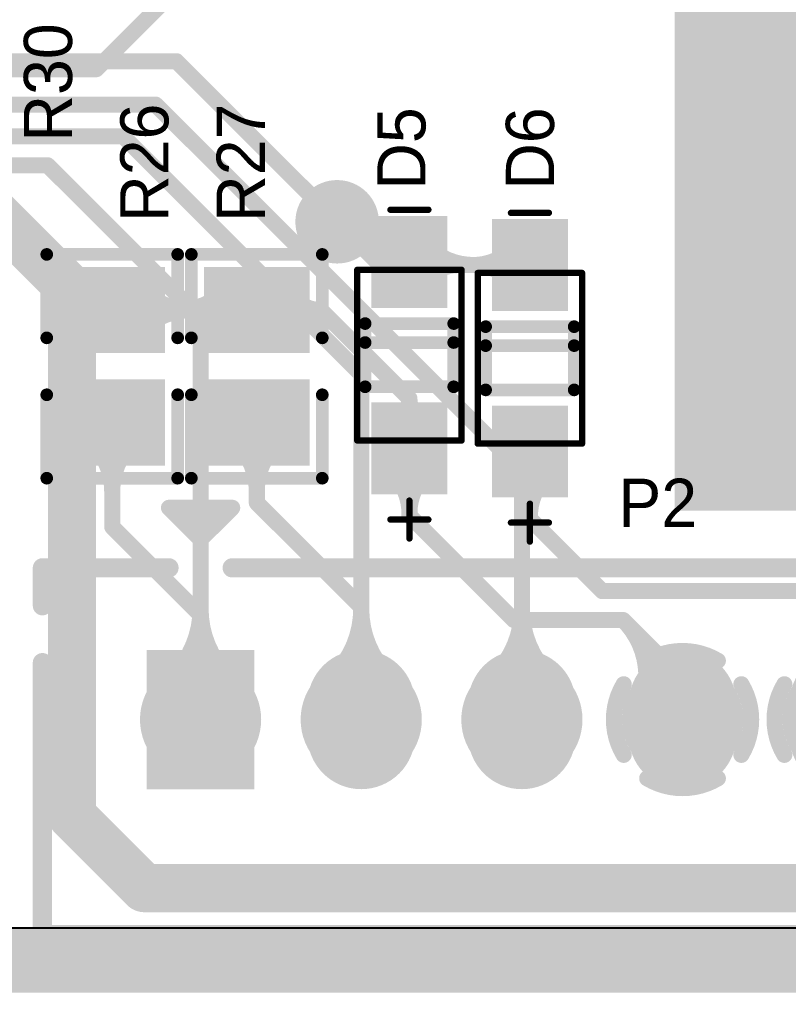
# Model space of a CAD drawing. Header units: millimetres. Extents: x 3.32 to 12.49, y 5.66 to 10.73.
# Drawn here: x 7.874 to 8.353, y 5.684 to 6.29 of the extents above; entities that cross this region are included whole.
import ezdxf

# ---------------------------------------------------------------- set-up
doc = ezdxf.new("R2010")
doc.units = ezdxf.units.MM
doc.header["$MEASUREMENT"] = 0
for name, color, linetype in [('BottomLayer', 5, 'Continuous'), ('BottomSolder', 6, 'Continuous'), ('InternalPlane1', 76, 'Continuous'), ('InternalPlane2', 16, 'Continuous'), ('KeepOutLayer', 6, 'Continuous'), ('Mechanical13', 56, 'Continuous'), ('Mechanical15', 56, 'Continuous'), ('MultiLayer', 9, 'Continuous'), ('PadHoleLayer', 156, 'Continuous'), ('TopLayer', 1, 'Continuous'), ('TopOverlay', 2, 'Continuous'), ('TopPaste', 8, 'Continuous'), ('TopSolder', 216, 'Continuous'), ('ViaHoleLayer', 16, 'Continuous')]:
    doc.layers.add(name, color=color, linetype=linetype)

# ---------------------------------------------------------------- blocks, each defined once
blk = doc.blocks.new('TJC3_6A_293')
at = {"layer": 'BottomLayer', "const_width": 0.05906}
for points in [[(0.1, -0.00984), (0.1, 0.00984)], [(0.2, -0.00984), (0.2, 0.00984)], [(0.3, -0.00984), (0.3, 0.00984)], [(0.4, -0.00984), (0.4, 0.00984)], [(0.5, -0.00984), (0.5, 0.00984)]]:
    blk.add_lwpolyline(points, dxfattribs=at)
at = {"layer": 'BottomLayer', "const_width": 0.02953}
for points in [[(0.08524, 0.00984, 1), (0.11476, 0.00984, 1)], [(0.18524, 0.00984, 1), (0.21476, 0.00984, 1)], [(0.28524, 0.00984, 1), (0.31476, 0.00984, 1)], [(0.38524, 0.00984, 1), (0.41476, 0.00984, 1)], [(0.48524, 0.00984, 1), (0.51476, 0.00984, 1)], [(0.08524, -0.00984, 1), (0.11476, -0.00984, 1)], [(0.18524, -0.00984, 1), (0.21476, -0.00984, 1)], [(0.28524, -0.00984, 1), (0.31476, -0.00984, 1)], [(0.38524, -0.00984, 1), (0.41476, -0.00984, 1)], [(0.48524, -0.00984, 1), (0.51476, -0.00984, 1)]]:
    blk.add_lwpolyline(points, format="xyb", close=True, dxfattribs=at)
at = {"layer": 'BottomLayer'}
blk.add_solid([(0.02953, 0.03937), (-0.02953, 0.03937), (0.02953, -0.03937), (-0.02953, -0.03937)], dxfattribs=at)
at = {"layer": 'BottomSolder', "const_width": 0.06706}
for points in [[(0.1, -0.00984), (0.1, 0.00984)], [(0.2, -0.00984), (0.2, 0.00984)], [(0.3, -0.00984), (0.3, 0.00984)], [(0.4, -0.00984), (0.4, 0.00984)], [(0.5, -0.00984), (0.5, 0.00984)]]:
    blk.add_lwpolyline(points, dxfattribs=at)
at = {"layer": 'BottomSolder', "const_width": 0.03353}
for points in [[(0.08324, 0.00984, 1), (0.11676, 0.00984, 1)], [(0.18324, 0.00984, 1), (0.21676, 0.00984, 1)], [(0.28324, 0.00984, 1), (0.31676, 0.00984, 1)], [(0.38324, 0.00984, 1), (0.41676, 0.00984, 1)], [(0.48324, 0.00984, 1), (0.51676, 0.00984, 1)], [(0.08324, -0.00984, 1), (0.11676, -0.00984, 1)], [(0.18324, -0.00984, 1), (0.21676, -0.00984, 1)], [(0.28324, -0.00984, 1), (0.31676, -0.00984, 1)], [(0.38324, -0.00984, 1), (0.41676, -0.00984, 1)], [(0.48324, -0.00984, 1), (0.51676, -0.00984, 1)]]:
    blk.add_lwpolyline(points, format="xyb", close=True, dxfattribs=at)
at = {"layer": 'BottomSolder'}
blk.add_solid([(0.03353, 0.04337), (-0.03353, 0.04337), (0.03353, -0.04337), (-0.03353, -0.04337)], dxfattribs=at)
at = {"layer": 'InternalPlane1', "const_width": 0.01}
for points in [[(0.378, 0.03662, -0.277325), (0.422, 0.03662)], [(0.36338, -0.022, -0.277325), (0.36338, 0.022)], [(0.43662, 0.022, -0.277325), (0.43662, -0.022)], [(0.422, -0.03662, -0.277325), (0.378, -0.03662)]]:
    blk.add_lwpolyline(points, format="xyb", dxfattribs=at)
at = {"layer": 'InternalPlane1'}
for points, const_width in [([(-0.01886, 0, 1), (0.01886, 0, 1)], 0.03772), ([(0.08114, 0, 1), (0.11886, 0, 1)], 0.03772), ([(0.18114, 0, 1), (0.21886, 0, 1)], 0.03772), ([(0.28114, 0, 1), (0.31886, 0, 1)], 0.03772), ([(0.3755, 0.03662, 1), (0.3805, 0.03662, 1)], 0.005), ([(0.4195, 0.03662, 1), (0.4245, 0.03662, 1)], 0.005), ([(0.48114, 0, 1), (0.51886, 0, 1)], 0.03772), ([(0.36088, 0.022, 1), (0.36588, 0.022, 1)], 0.005), ([(0.43412, 0.022, 1), (0.43912, 0.022, 1)], 0.005), ([(0.36088, -0.022, 1), (0.36588, -0.022, 1)], 0.005), ([(0.43412, -0.022, 1), (0.43912, -0.022, 1)], 0.005), ([(0.3755, -0.03662, 1), (0.3805, -0.03662, 1)], 0.005), ([(0.4195, -0.03662, 1), (0.4245, -0.03662, 1)], 0.005)]:
    blk.add_lwpolyline(points, format="xyb", close=True, dxfattribs=dict(at, const_width=const_width))
at = {"layer": 'InternalPlane2', "const_width": 0.01}
for points in [[(0.278, 0.03662, -0.277325), (0.322, 0.03662)], [(0.26338, -0.022, -0.277325), (0.26338, 0.022)], [(0.33662, 0.022, -0.277325), (0.33662, -0.022)], [(0.322, -0.03662, -0.277325), (0.278, -0.03662)]]:
    blk.add_lwpolyline(points, format="xyb", dxfattribs=at)
at = {"layer": 'InternalPlane2'}
for points, const_width in [([(-0.01886, 0, 1), (0.01886, 0, 1)], 0.03772), ([(0.08114, 0, 1), (0.11886, 0, 1)], 0.03772), ([(0.18114, 0, 1), (0.21886, 0, 1)], 0.03772), ([(0.2755, 0.03662, 1), (0.2805, 0.03662, 1)], 0.005), ([(0.3195, 0.03662, 1), (0.3245, 0.03662, 1)], 0.005), ([(0.38114, 0, 1), (0.41886, 0, 1)], 0.03772), ([(0.48114, 0, 1), (0.51886, 0, 1)], 0.03772), ([(0.26088, 0.022, 1), (0.26588, 0.022, 1)], 0.005), ([(0.33412, 0.022, 1), (0.33912, 0.022, 1)], 0.005), ([(0.26088, -0.022, 1), (0.26588, -0.022, 1)], 0.005), ([(0.33412, -0.022, 1), (0.33912, -0.022, 1)], 0.005), ([(0.2755, -0.03662, 1), (0.2805, -0.03662, 1)], 0.005), ([(0.3195, -0.03662, 1), (0.3245, -0.03662, 1)], 0.005)]:
    blk.add_lwpolyline(points, format="xyb", close=True, dxfattribs=dict(at, const_width=const_width))
at = {"layer": 'MultiLayer', "const_width": 0.05906}
for points in [[(0.1, -0.00984), (0.1, 0.00984)], [(0.2, -0.00984), (0.2, 0.00984)], [(0.3, -0.00984), (0.3, 0.00984)], [(0.4, -0.00984), (0.4, 0.00984)], [(0.5, -0.00984), (0.5, 0.00984)]]:
    blk.add_lwpolyline(points, dxfattribs=at)
at = {"layer": 'MultiLayer', "const_width": 0.02953}
for points in [[(0.08524, 0.00984, 1), (0.11476, 0.00984, 1)], [(0.18524, 0.00984, 1), (0.21476, 0.00984, 1)], [(0.28524, 0.00984, 1), (0.31476, 0.00984, 1)], [(0.38524, 0.00984, 1), (0.41476, 0.00984, 1)], [(0.48524, 0.00984, 1), (0.51476, 0.00984, 1)], [(0.08524, -0.00984, 1), (0.11476, -0.00984, 1)], [(0.18524, -0.00984, 1), (0.21476, -0.00984, 1)], [(0.28524, -0.00984, 1), (0.31476, -0.00984, 1)], [(0.38524, -0.00984, 1), (0.41476, -0.00984, 1)], [(0.48524, -0.00984, 1), (0.51476, -0.00984, 1)]]:
    blk.add_lwpolyline(points, format="xyb", close=True, dxfattribs=at)
at = {"layer": 'MultiLayer'}
blk.add_solid([(0.02953, 0.03937), (-0.02953, 0.03937), (0.02953, -0.03937), (-0.02953, -0.03937)], dxfattribs=at)
at = {"layer": 'PadHoleLayer', "const_width": 0.01772}
for points in [[(-0.00886, 0, 1), (0.00886, 0, 1)], [(0.09114, 0, 1), (0.10886, 0, 1)], [(0.19114, 0, 1), (0.20886, 0, 1)], [(0.29114, 0, 1), (0.30886, 0, 1)], [(0.39114, 0, 1), (0.40886, 0, 1)], [(0.49114, 0, 1), (0.50886, 0, 1)]]:
    blk.add_lwpolyline(points, format="xyb", close=True, dxfattribs=at)
at = {"layer": 'TopLayer', "const_width": 0.05906}
for points in [[(0.1, -0.00984), (0.1, 0.00984)], [(0.2, -0.00984), (0.2, 0.00984)], [(0.3, -0.00984), (0.3, 0.00984)], [(0.4, -0.00984), (0.4, 0.00984)], [(0.5, -0.00984), (0.5, 0.00984)]]:
    blk.add_lwpolyline(points, dxfattribs=at)
at = {"layer": 'TopLayer', "const_width": 0.02953}
for points in [[(0.08524, 0.00984, 1), (0.11476, 0.00984, 1)], [(0.18524, 0.00984, 1), (0.21476, 0.00984, 1)], [(0.28524, 0.00984, 1), (0.31476, 0.00984, 1)], [(0.38524, 0.00984, 1), (0.41476, 0.00984, 1)], [(0.48524, 0.00984, 1), (0.51476, 0.00984, 1)], [(0.08524, -0.00984, 1), (0.11476, -0.00984, 1)], [(0.18524, -0.00984, 1), (0.21476, -0.00984, 1)], [(0.28524, -0.00984, 1), (0.31476, -0.00984, 1)], [(0.38524, -0.00984, 1), (0.41476, -0.00984, 1)], [(0.48524, -0.00984, 1), (0.51476, -0.00984, 1)]]:
    blk.add_lwpolyline(points, format="xyb", close=True, dxfattribs=at)
at = {"layer": 'TopLayer'}
blk.add_solid([(0.02953, 0.03937), (-0.02953, 0.03937), (0.02953, -0.03937), (-0.02953, -0.03937)], dxfattribs=at)
at = {"layer": 'TopOverlay'}
for points, const_width in [([(-0.01969, 0.13189), (0.01969, 0.13189)], 0.01), ([(-0.01969, 0.13189), (0, 0.1122)], 0.01), ([(0, 0.1122), (0.01969, 0.13189)], 0.01), ([(0.01203, 0.12424), (0.01969, 0.13189)], 0.01), ([(-0.01204, 0.12424), (0.01203, 0.12424)], 0.01), ([(-0.09843, 0.07087), (-0.09843, 0.09449)], 0.012), ([(-0.09843, 0.09449), (-0.01969, 0.09449)], 0.012), ([(0.01969, 0.09449), (0.47244, 0.09449)], 0.012), ([(0.51181, 0.09449), (0.59055, 0.09449)], 0.012), ([(0.59055, 0.07087), (0.59055, 0.09449)], 0.012), ([(-0.09843, -0.13386), (-0.09843, 0.03543)], 0.012), ([(0.59055, -0.13386), (0.59055, 0.03543)], 0.012), ([(-0.09843, -0.13386), (0.59055, -0.13386)], 0.012)]:
    blk.add_lwpolyline(points, dxfattribs=dict(at, const_width=const_width))
for points, const_width in [([(-0.02218, 0.13189, 1), (-0.01718, 0.13189, 1)], 0.005), ([(-0.02218, 0.13189, 1), (-0.01718, 0.13189, 1)], 0.005), ([(0.01718, 0.13189, 1), (0.02218, 0.13189, 1)], 0.005), ([(0.01718, 0.13189, 1), (0.02218, 0.13189, 1)], 0.005), ([(0.01718, 0.13189, 1), (0.02218, 0.13189, 1)], 0.005), ([(-0.01453, 0.12424, 1), (-0.00954, 0.12424, 1)], 0.005), ([(0.00953, 0.12424, 1), (0.01453, 0.12424, 1)], 0.005), ([(0.00953, 0.12424, 1), (0.01453, 0.12424, 1)], 0.005), ([(-0.0025, 0.1122, 1), (0.0025, 0.1122, 1)], 0.005), ([(-0.0025, 0.1122, 1), (0.0025, 0.1122, 1)], 0.005), ([(-0.10143, 0.09449, 1), (-0.09543, 0.09449, 1)], 0.006), ([(-0.10143, 0.09449, 1), (-0.09543, 0.09449, 1)], 0.006), ([(-0.02269, 0.09449, 1), (-0.01668, 0.09449, 1)], 0.006), ([(0.01669, 0.09449, 1), (0.02269, 0.09449, 1)], 0.006), ([(0.46944, 0.09449, 1), (0.47544, 0.09449, 1)], 0.006), ([(0.50881, 0.09449, 1), (0.51481, 0.09449, 1)], 0.006), ([(0.58755, 0.09449, 1), (0.59355, 0.09449, 1)], 0.006), ([(0.58755, 0.09449, 1), (0.59355, 0.09449, 1)], 0.006), ([(-0.10143, 0.07087, 1), (-0.09543, 0.07087, 1)], 0.006), ([(0.58755, 0.07087, 1), (0.59355, 0.07087, 1)], 0.006), ([(-0.10143, 0.03543, 1), (-0.09543, 0.03543, 1)], 0.006), ([(0.58755, 0.03543, 1), (0.59355, 0.03543, 1)], 0.006), ([(-0.10143, -0.13386, 1), (-0.09543, -0.13386, 1)], 0.006), ([(-0.10143, -0.13386, 1), (-0.09543, -0.13386, 1)], 0.006), ([(0.58755, -0.13386, 1), (0.59355, -0.13386, 1)], 0.006), ([(0.58755, -0.13386, 1), (0.59355, -0.13386, 1)], 0.006)]:
    blk.add_lwpolyline(points, format="xyb", close=True, dxfattribs=dict(at, const_width=const_width))
at = {"layer": 'TopSolder', "const_width": 0.06706}
for points in [[(0.1, -0.00984), (0.1, 0.00984)], [(0.2, -0.00984), (0.2, 0.00984)], [(0.3, -0.00984), (0.3, 0.00984)], [(0.4, -0.00984), (0.4, 0.00984)], [(0.5, -0.00984), (0.5, 0.00984)]]:
    blk.add_lwpolyline(points, dxfattribs=at)
at = {"layer": 'TopSolder', "const_width": 0.03353}
for points in [[(0.08324, 0.00984, 1), (0.11676, 0.00984, 1)], [(0.18324, 0.00984, 1), (0.21676, 0.00984, 1)], [(0.28324, 0.00984, 1), (0.31676, 0.00984, 1)], [(0.38324, 0.00984, 1), (0.41676, 0.00984, 1)], [(0.48324, 0.00984, 1), (0.51676, 0.00984, 1)], [(0.08324, -0.00984, 1), (0.11676, -0.00984, 1)], [(0.18324, -0.00984, 1), (0.21676, -0.00984, 1)], [(0.28324, -0.00984, 1), (0.31676, -0.00984, 1)], [(0.38324, -0.00984, 1), (0.41676, -0.00984, 1)], [(0.48324, -0.00984, 1), (0.51676, -0.00984, 1)]]:
    blk.add_lwpolyline(points, format="xyb", close=True, dxfattribs=at)
at = {"layer": 'TopSolder'}
blk.add_solid([(0.03353, 0.04337), (-0.03353, 0.04337), (0.03353, -0.04337), (-0.03353, -0.04337)], dxfattribs=at)
blk = doc.blocks.new('0805_R_303')
at = {"layer": 'TopLayer'}
for points in [[(-0.05787, -0.02894), (-0.0122, -0.02894), (-0.05787, 0.02894), (-0.0122, 0.02894)], [(0.0122, -0.02894), (0.05787, -0.02894), (0.0122, 0.02894), (0.05787, 0.02894)]]:
    blk.add_solid(points, dxfattribs=at)
at = {"layer": 'TopOverlay', "const_width": 0.00787}
for points in [[(-0.06968, 0.04075), (-0.06968, -0.04075)], [(-0.06968, 0.04075), (-0.01772, 0.04075)], [(0.01772, 0.04075), (0.06968, 0.04075)], [(0.06968, 0.04075), (0.06968, -0.04075)], [(-0.06968, -0.04075), (-0.01772, -0.04075)], [(0.01772, -0.04075), (0.06968, -0.04075)]]:
    blk.add_lwpolyline(points, dxfattribs=at)
at = {"layer": 'TopOverlay', "const_width": 0.00394}
for points in [[(-0.07165, 0.04075, 1), (-0.06772, 0.04075, 1)], [(-0.07165, 0.04075, 1), (-0.06772, 0.04075, 1)], [(-0.01969, 0.04075, 1), (-0.01575, 0.04075, 1)], [(0.01575, 0.04075, 1), (0.01969, 0.04075, 1)], [(0.06772, 0.04075, 1), (0.07165, 0.04075, 1)], [(0.06772, 0.04075, 1), (0.07165, 0.04075, 1)], [(-0.07165, -0.04075, 1), (-0.06772, -0.04075, 1)], [(-0.07165, -0.04075, 1), (-0.06772, -0.04075, 1)], [(-0.01969, -0.04075, 1), (-0.01575, -0.04075, 1)], [(0.01575, -0.04075, 1), (0.01969, -0.04075, 1)], [(0.06772, -0.04075, 1), (0.07165, -0.04075, 1)], [(0.06772, -0.04075, 1), (0.07165, -0.04075, 1)]]:
    blk.add_lwpolyline(points, format="xyb", close=True, dxfattribs=at)
at = {"layer": 'TopPaste'}
for points in [[(-0.05787, -0.02894), (-0.0122, -0.02894), (-0.05787, 0.02894), (-0.0122, 0.02894)], [(0.0122, -0.02894), (0.05787, -0.02894), (0.0122, 0.02894), (0.05787, 0.02894)]]:
    blk.add_solid(points, dxfattribs=at)
at = {"layer": 'TopSolder'}
for points in [[(-0.06187, -0.03294), (-0.0082, -0.03294), (-0.06187, 0.03294), (-0.0082, 0.03294)], [(0.0082, -0.03294), (0.06187, -0.03294), (0.0082, 0.03294), (0.06187, 0.03294)]]:
    blk.add_solid(points, dxfattribs=at)
blk = doc.blocks.new('0805_R_304')
at = {"layer": 'TopLayer'}
for points in [[(-0.05787, -0.02894), (-0.0122, -0.02894), (-0.05787, 0.02894), (-0.0122, 0.02894)], [(0.0122, -0.02894), (0.05787, -0.02894), (0.0122, 0.02894), (0.05787, 0.02894)]]:
    blk.add_solid(points, dxfattribs=at)
at = {"layer": 'TopOverlay', "const_width": 0.00787}
for points in [[(-0.06968, 0.04075), (-0.06968, -0.04075)], [(-0.06968, 0.04075), (-0.01772, 0.04075)], [(0.01772, 0.04075), (0.06968, 0.04075)], [(0.06968, 0.04075), (0.06968, -0.04075)], [(-0.06968, -0.04075), (-0.01772, -0.04075)], [(0.01772, -0.04075), (0.06968, -0.04075)]]:
    blk.add_lwpolyline(points, dxfattribs=at)
at = {"layer": 'TopOverlay', "const_width": 0.00394}
for points in [[(-0.07165, 0.04075, 1), (-0.06772, 0.04075, 1)], [(-0.07165, 0.04075, 1), (-0.06772, 0.04075, 1)], [(-0.01969, 0.04075, 1), (-0.01575, 0.04075, 1)], [(0.01575, 0.04075, 1), (0.01969, 0.04075, 1)], [(0.06772, 0.04075, 1), (0.07165, 0.04075, 1)], [(0.06772, 0.04075, 1), (0.07165, 0.04075, 1)], [(-0.07165, -0.04075, 1), (-0.06772, -0.04075, 1)], [(-0.07165, -0.04075, 1), (-0.06772, -0.04075, 1)], [(-0.01969, -0.04075, 1), (-0.01575, -0.04075, 1)], [(0.01575, -0.04075, 1), (0.01969, -0.04075, 1)], [(0.06772, -0.04075, 1), (0.07165, -0.04075, 1)], [(0.06772, -0.04075, 1), (0.07165, -0.04075, 1)]]:
    blk.add_lwpolyline(points, format="xyb", close=True, dxfattribs=at)
at = {"layer": 'TopPaste'}
for points in [[(-0.05787, -0.02894), (-0.0122, -0.02894), (-0.05787, 0.02894), (-0.0122, 0.02894)], [(0.0122, -0.02894), (0.05787, -0.02894), (0.0122, 0.02894), (0.05787, 0.02894)]]:
    blk.add_solid(points, dxfattribs=at)
at = {"layer": 'TopSolder'}
for points in [[(-0.06187, -0.03294), (-0.0082, -0.03294), (-0.06187, 0.03294), (-0.0082, 0.03294)], [(0.0082, -0.03294), (0.06187, -0.03294), (0.0082, 0.03294), (0.06187, 0.03294)]]:
    blk.add_solid(points, dxfattribs=at)
blk = doc.blocks.new('SOD_123_472')
at = {"layer": 'Mechanical13', "const_width": 0.00394}
for points in [[(0.05315, 0.03248), (-0.05315, 0.03248)], [(-0.05315, -0.03248), (-0.05315, 0.03248)], [(0.05315, -0.03248), (0.05315, 0.03248)], [(0.05315, -0.03248), (-0.05315, -0.03248)]]:
    blk.add_lwpolyline(points, dxfattribs=at)
at = {"layer": 'Mechanical13', "const_width": 0.00197}
for points in [[(-0.05413, 0.03248, 1), (-0.05217, 0.03248, 1)], [(-0.05413, 0.03248, 1), (-0.05217, 0.03248, 1)], [(0.05217, 0.03248, 1), (0.05413, 0.03248, 1)], [(0.05217, 0.03248, 1), (0.05413, 0.03248, 1)], [(-0.05413, -0.03248, 1), (-0.05217, -0.03248, 1)], [(-0.05413, -0.03248, 1), (-0.05217, -0.03248, 1)], [(0.05217, -0.03248, 1), (0.05413, -0.03248, 1)], [(0.05217, -0.03248, 1), (0.05413, -0.03248, 1)]]:
    blk.add_lwpolyline(points, format="xyb", close=True, dxfattribs=at)
at = {"layer": 'Mechanical15', "const_width": 0.00394}
for points in [[(-0.09055, -0.01181), (-0.09055, 0.01181)], [(0.10236, -0.01181), (0.10236, 0.01181)], [(0.11417, 0), (0.09055, 0)]]:
    blk.add_lwpolyline(points, dxfattribs=at)
at = {"layer": 'Mechanical15', "const_width": 0.00197}
for points in [[(-0.09154, 0.01181, 1), (-0.08957, 0.01181, 1)], [(0.10138, 0.01181, 1), (0.10335, 0.01181, 1)], [(0.08957, 0, 1), (0.09154, 0, 1)], [(0.11319, 0, 1), (0.11516, 0, 1)], [(-0.09154, -0.01181, 1), (-0.08957, -0.01181, 1)], [(0.10138, -0.01181, 1), (0.10335, -0.01181, 1)]]:
    blk.add_lwpolyline(points, format="xyb", close=True, dxfattribs=at)
at = {"layer": 'TopLayer'}
for points in [[(-0.03346, 0.01969), (-0.08268, 0.01969), (-0.03346, -0.01969), (-0.08268, -0.01969)], [(0.08268, 0.01969), (0.03346, 0.01969), (0.08268, -0.01969), (0.03346, -0.01969)]]:
    blk.add_solid(points, dxfattribs=at)
at = {"layer": 'TopOverlay', "const_width": 0.00787}
for points in [[(-0.01969, -0.02756), (-0.01969, 0.02756)], [(0.01969, 0.02756), (-0.01969, 0.02756)], [(-0.00787, -0.02756), (-0.00787, 0.02756)], [(0.01969, -0.02756), (0.01969, 0.02756)], [(0.01969, -0.02756), (-0.01969, -0.02756)]]:
    blk.add_lwpolyline(points, dxfattribs=at)
at = {"layer": 'TopOverlay', "const_width": 0.00394}
for points in [[(-0.02165, 0.02756, 1), (-0.01772, 0.02756, 1)], [(-0.02165, 0.02756, 1), (-0.01772, 0.02756, 1)], [(-0.00984, 0.02756, 1), (-0.00591, 0.02756, 1)], [(0.01772, 0.02756, 1), (0.02165, 0.02756, 1)], [(0.01772, 0.02756, 1), (0.02165, 0.02756, 1)], [(-0.02165, -0.02756, 1), (-0.01772, -0.02756, 1)], [(-0.02165, -0.02756, 1), (-0.01772, -0.02756, 1)], [(-0.00984, -0.02756, 1), (-0.00591, -0.02756, 1)], [(0.01772, -0.02756, 1), (0.02165, -0.02756, 1)], [(0.01772, -0.02756, 1), (0.02165, -0.02756, 1)]]:
    blk.add_lwpolyline(points, format="xyb", close=True, dxfattribs=at)
at = {"layer": 'TopPaste'}
for points in [[(-0.03346, 0.01969), (-0.08268, 0.01969), (-0.03346, -0.01969), (-0.08268, -0.01969)], [(0.08268, 0.01969), (0.03346, 0.01969), (0.08268, -0.01969), (0.03346, -0.01969)]]:
    blk.add_solid(points, dxfattribs=at)
at = {"layer": 'TopSolder'}
for points in [[(-0.02946, 0.02369), (-0.08668, 0.02369), (-0.02946, -0.02368), (-0.08668, -0.02368)], [(0.08668, 0.02369), (0.02946, 0.02369), (0.08668, -0.02368), (0.02946, -0.02368)]]:
    blk.add_solid(points, dxfattribs=at)
blk = doc.blocks.new('SOD_123_473')
at = {"layer": 'Mechanical13', "const_width": 0.00394}
for points in [[(0.05315, 0.03248), (-0.05315, 0.03248)], [(-0.05315, -0.03248), (-0.05315, 0.03248)], [(0.05315, -0.03248), (0.05315, 0.03248)], [(0.05315, -0.03248), (-0.05315, -0.03248)]]:
    blk.add_lwpolyline(points, dxfattribs=at)
at = {"layer": 'Mechanical13', "const_width": 0.00197}
for points in [[(-0.05413, 0.03248, 1), (-0.05217, 0.03248, 1)], [(-0.05413, 0.03248, 1), (-0.05217, 0.03248, 1)], [(0.05217, 0.03248, 1), (0.05413, 0.03248, 1)], [(0.05217, 0.03248, 1), (0.05413, 0.03248, 1)], [(-0.05413, -0.03248, 1), (-0.05217, -0.03248, 1)], [(-0.05413, -0.03248, 1), (-0.05217, -0.03248, 1)], [(0.05217, -0.03248, 1), (0.05413, -0.03248, 1)], [(0.05217, -0.03248, 1), (0.05413, -0.03248, 1)]]:
    blk.add_lwpolyline(points, format="xyb", close=True, dxfattribs=at)
at = {"layer": 'Mechanical15', "const_width": 0.00394}
for points in [[(-0.09055, -0.01181), (-0.09055, 0.01181)], [(0.10236, -0.01181), (0.10236, 0.01181)], [(0.11417, 0), (0.09055, 0)]]:
    blk.add_lwpolyline(points, dxfattribs=at)
at = {"layer": 'Mechanical15', "const_width": 0.00197}
for points in [[(-0.09154, 0.01181, 1), (-0.08957, 0.01181, 1)], [(0.10138, 0.01181, 1), (0.10335, 0.01181, 1)], [(0.08957, 0, 1), (0.09154, 0, 1)], [(0.11319, 0, 1), (0.11516, 0, 1)], [(-0.09154, -0.01181, 1), (-0.08957, -0.01181, 1)], [(0.10138, -0.01181, 1), (0.10335, -0.01181, 1)]]:
    blk.add_lwpolyline(points, format="xyb", close=True, dxfattribs=at)
at = {"layer": 'TopLayer'}
for points in [[(-0.03346, 0.01969), (-0.08268, 0.01969), (-0.03346, -0.01969), (-0.08268, -0.01969)], [(0.08268, 0.01969), (0.03346, 0.01969), (0.08268, -0.01969), (0.03346, -0.01969)]]:
    blk.add_solid(points, dxfattribs=at)
at = {"layer": 'TopOverlay', "const_width": 0.00787}
for points in [[(-0.01969, -0.02756), (-0.01969, 0.02756)], [(0.01969, 0.02756), (-0.01969, 0.02756)], [(-0.00787, -0.02756), (-0.00787, 0.02756)], [(0.01969, -0.02756), (0.01969, 0.02756)], [(0.01969, -0.02756), (-0.01969, -0.02756)]]:
    blk.add_lwpolyline(points, dxfattribs=at)
at = {"layer": 'TopOverlay', "const_width": 0.00394}
for points in [[(-0.02165, 0.02756, 1), (-0.01772, 0.02756, 1)], [(-0.02165, 0.02756, 1), (-0.01772, 0.02756, 1)], [(-0.00984, 0.02756, 1), (-0.00591, 0.02756, 1)], [(0.01772, 0.02756, 1), (0.02165, 0.02756, 1)], [(0.01772, 0.02756, 1), (0.02165, 0.02756, 1)], [(-0.02165, -0.02756, 1), (-0.01772, -0.02756, 1)], [(-0.02165, -0.02756, 1), (-0.01772, -0.02756, 1)], [(-0.00984, -0.02756, 1), (-0.00591, -0.02756, 1)], [(0.01772, -0.02756, 1), (0.02165, -0.02756, 1)], [(0.01772, -0.02756, 1), (0.02165, -0.02756, 1)]]:
    blk.add_lwpolyline(points, format="xyb", close=True, dxfattribs=at)
at = {"layer": 'TopPaste'}
for points in [[(-0.03346, 0.01969), (-0.08268, 0.01969), (-0.03346, -0.01969), (-0.08268, -0.01969)], [(0.08268, 0.01969), (0.03346, 0.01969), (0.08268, -0.01969), (0.03346, -0.01969)]]:
    blk.add_solid(points, dxfattribs=at)
at = {"layer": 'TopSolder'}
for points in [[(-0.02946, 0.02369), (-0.08668, 0.02369), (-0.02946, -0.02368), (-0.08668, -0.02368)], [(0.08668, 0.02369), (0.02946, 0.02369), (0.08668, -0.02368), (0.02946, -0.02368)]]:
    blk.add_solid(points, dxfattribs=at)

msp = doc.modelspace()

# ---------------------------------------------------------------- linework, layer by layer
at = {"layer": 'BottomLayer'}
for points, const_width in [([(7.69201, 6.26366), (7.97201, 6.26366)], 0.01), ([(7.97201, 6.26366), (8.07201, 6.16366)], 0.01), ([(7.21401, 6.23666), (7.95901, 6.23666)], 0.01), ([(7.95901, 6.23666), (8.18701, 6.00866)], 0.01), ([(7.16879, 6.21688), (7.93879, 6.21688)], 0.01), ([(7.93879, 6.21688), (8.08701, 6.06866)], 0.01), ([(7.11679, 6.19888), (7.89179, 6.19888)], 0.01), ([(7.89179, 6.19888), (7.98701, 6.10366)], 0.01), ([(7.85701, 6.17088), (7.90701, 6.12088)], 0.03), ([(7.90701, 5.79366), (7.90701, 6.12088)], 0.03), ([(7.98701, 5.85366), (7.98701, 6.10366)], 0.01), ([(8.08701, 5.85366), (8.08701, 6.06866)], 0.01), ([(8.18701, 5.85366), (8.18701, 6.00866)], 0.01), ([(7.90701, 5.79366), (7.95201, 5.74866)], 0.03), ([(7.95201, 5.74866), (8.45701, 5.74866)], 0.03)]:
    msp.add_lwpolyline(points, dxfattribs=dict(at, const_width=const_width))
for points, const_width in [([(7.96951, 6.26366, 1), (7.97451, 6.26366, 1)], 0.005), ([(7.96951, 6.26366, 1), (7.97451, 6.26366, 1)], 0.005), ([(8.31451, 6.22366, 1), (8.33951, 6.22366, 1)], 0.025), ([(7.95651, 6.23666, 1), (7.96151, 6.23666, 1)], 0.005), ([(7.95651, 6.23666, 1), (7.96151, 6.23666, 1)], 0.005), ([(7.93629, 6.21688, 1), (7.94129, 6.21688, 1)], 0.005), ([(7.93629, 6.21688, 1), (7.94129, 6.21688, 1)], 0.005), ([(7.88929, 6.19888, 1), (7.89429, 6.19888, 1)], 0.005), ([(7.88929, 6.19888, 1), (7.89429, 6.19888, 1)], 0.005), ([(8.05756, 6.17561, 1), (8.06256, 6.17561, 1)], 0.005), ([(8.05756, 6.17561, 1), (8.06256, 6.17561, 1)], 0.005), ([(8.06601, 6.16366, 1), (8.07801, 6.16366, 1)], 0.012), ([(8.06951, 6.17066, 1), (8.07451, 6.17066, 1)], 0.005), ([(8.06251, 6.16366, 1), (8.06751, 6.16366, 1)], 0.005), ([(8.06951, 6.16366, 1), (8.07451, 6.16366, 1)], 0.005), ([(7.89951, 6.12088, 1), (7.91451, 6.12088, 1)], 0.015), ([(7.89951, 6.12088, 1), (7.91451, 6.12088, 1)], 0.015), ([(7.98451, 6.10366, 1), (7.98951, 6.10366, 1)], 0.005), ([(7.98451, 6.10366, 1), (7.98951, 6.10366, 1)], 0.005), ([(8.08451, 6.06866, 1), (8.08951, 6.06866, 1)], 0.005), ([(8.08451, 6.06866, 1), (8.08951, 6.06866, 1)], 0.005), ([(8.31451, 6.03366, 1), (8.33951, 6.03366, 1)], 0.025), ([(8.18451, 6.00866, 1), (8.18951, 6.00866, 1)], 0.005), ([(8.18451, 6.00866, 1), (8.18951, 6.00866, 1)], 0.005), ([(7.98451, 5.92272, 1), (7.98951, 5.92272, 1)], 0.005), ([(7.98451, 5.92272, 1), (7.98951, 5.92272, 1)], 0.005), ([(8.08451, 5.92272, 1), (8.08951, 5.92272, 1)], 0.005), ([(8.08451, 5.92272, 1), (8.08951, 5.92272, 1)], 0.005), ([(8.18451, 5.92272, 1), (8.18951, 5.92272, 1)], 0.005), ([(8.18451, 5.92272, 1), (8.18951, 5.92272, 1)], 0.005), ([(7.98451, 5.89858, 1), (7.98951, 5.89858, 1)], 0.005), ([(7.98451, 5.89858, 1), (7.98951, 5.89858, 1)], 0.005), ([(8.08451, 5.89858, 1), (8.08951, 5.89858, 1)], 0.005), ([(8.08451, 5.89858, 1), (8.08951, 5.89858, 1)], 0.005), ([(8.18451, 5.89858, 1), (8.18951, 5.89858, 1)], 0.005), ([(8.18451, 5.89858, 1), (8.18951, 5.89858, 1)], 0.005), ([(7.96716, 5.88085, 1), (7.97216, 5.88085, 1)], 0.005), ([(8.00185, 5.88085, 1), (8.00685, 5.88085, 1)], 0.005), ([(8.06716, 5.88085, 1), (8.07216, 5.88085, 1)], 0.005), ([(8.10185, 5.88085, 1), (8.10685, 5.88085, 1)], 0.005), ([(8.16716, 5.88085, 1), (8.17216, 5.88085, 1)], 0.005), ([(8.20185, 5.88085, 1), (8.20685, 5.88085, 1)], 0.005), ([(7.97424, 5.87378, 1), (7.97924, 5.87378, 1)], 0.005), ([(7.99478, 5.87378, 1), (7.99978, 5.87378, 1)], 0.005), ([(8.07424, 5.87378, 1), (8.07924, 5.87378, 1)], 0.005), ([(8.09478, 5.87378, 1), (8.09978, 5.87378, 1)], 0.005), ([(8.17424, 5.87378, 1), (8.17924, 5.87378, 1)], 0.005), ([(8.19478, 5.87378, 1), (8.19978, 5.87378, 1)], 0.005), ([(7.98451, 5.85366, 1), (7.98951, 5.85366, 1)], 0.005), ([(8.08451, 5.85366, 1), (8.08951, 5.85366, 1)], 0.005), ([(8.18451, 5.85366, 1), (8.18951, 5.85366, 1)], 0.005), ([(7.89951, 5.79366, 1), (7.91451, 5.79366, 1)], 0.015), ([(7.89951, 5.79366, 1), (7.91451, 5.79366, 1)], 0.015), ([(7.94451, 5.74866, 1), (7.95951, 5.74866, 1)], 0.015), ([(7.94451, 5.74866, 1), (7.95951, 5.74866, 1)], 0.015)]:
    msp.add_lwpolyline(points, format="xyb", close=True, dxfattribs=dict(at, const_width=const_width))
at = {"layer": 'BottomLayer', "const_width": 0.01}
for points in [[(8.07201, 6.17066, -0.198912), (8.06006, 6.17561)], [(8.06006, 6.17561, -0.198912), (8.06501, 6.16366)], [(7.98701, 5.92272, -0.198912), (7.96966, 5.88085)], [(8.00435, 5.88085, -0.198912), (7.98701, 5.92272)], [(8.08701, 5.92272, -0.198912), (8.06966, 5.88085)], [(8.10435, 5.88085, -0.198912), (8.08701, 5.92272)], [(8.18701, 5.92272, -0.198912), (8.16966, 5.88085)], [(8.20435, 5.88085, -0.198912), (8.18701, 5.92272)], [(7.98701, 5.89858, -0.198912), (7.97674, 5.87378)], [(7.99728, 5.87378, -0.198912), (7.98701, 5.89858)], [(8.08701, 5.89858, -0.198912), (8.07674, 5.87378)], [(8.09728, 5.87378, -0.198912), (8.08701, 5.89858)], [(8.18701, 5.89858, -0.198912), (8.17674, 5.87378)], [(8.19728, 5.87378, -0.198912), (8.18701, 5.89858)]]:
    msp.add_lwpolyline(points, format="xyb", dxfattribs=at)
at = {"layer": 'InternalPlane1'}
msp.add_line((9.46693, 5.72374), (4.66701, 5.72374), dxfattribs=at)
for points, const_width in [([(8.31001, 6.22366, 1), (8.34401, 6.22366, 1)], 0.034), ([(8.05901, 6.16366, 1), (8.08501, 6.16366, 1)], 0.026), ([(8.31001, 6.03366, 1), (8.34401, 6.03366, 1)], 0.034)]:
    msp.add_lwpolyline(points, format="xyb", close=True, dxfattribs=dict(at, const_width=const_width))
at = {"layer": 'InternalPlane1', "const_width": 0.04}
msp.add_lwpolyline([(3.98701, 5.70365), (12.16535, 5.70365)], dxfattribs=at)
at = {"layer": 'InternalPlane2'}
msp.add_line((9.46693, 5.72374), (4.66701, 5.72374), dxfattribs=at)
at = {"layer": 'InternalPlane2', "const_width": 0.01}
for points in [[(8.30751, 6.25744, -0.267949), (8.34651, 6.25744)], [(8.29323, 6.20416, -0.267949), (8.29323, 6.24316)], [(8.34651, 6.18989, -0.267949), (8.30751, 6.18989)], [(8.30751, 6.06744, -0.267949), (8.34651, 6.06744)], [(8.29323, 6.01416, -0.267949), (8.29323, 6.05316)], [(8.34651, 5.99989, -0.267949), (8.30751, 5.99989)]]:
    msp.add_lwpolyline(points, format="xyb", dxfattribs=at)
at = {"layer": 'InternalPlane2'}
for points, const_width in [([(8.30501, 6.25744, 1), (8.31001, 6.25744, 1)], 0.005), ([(8.34401, 6.25744, 1), (8.34901, 6.25744, 1)], 0.005), ([(8.29073, 6.24316, 1), (8.29573, 6.24316, 1)], 0.005), ([(8.29073, 6.20416, 1), (8.29573, 6.20416, 1)], 0.005), ([(8.30501, 6.18989, 1), (8.31001, 6.18989, 1)], 0.005), ([(8.34401, 6.18989, 1), (8.34901, 6.18989, 1)], 0.005), ([(8.05901, 6.16366, 1), (8.08501, 6.16366, 1)], 0.026), ([(8.30501, 6.06744, 1), (8.31001, 6.06744, 1)], 0.005), ([(8.34401, 6.06744, 1), (8.34901, 6.06744, 1)], 0.005), ([(8.29073, 6.05316, 1), (8.29573, 6.05316, 1)], 0.005), ([(8.29073, 6.01416, 1), (8.29573, 6.01416, 1)], 0.005), ([(8.30501, 5.99989, 1), (8.31001, 5.99989, 1)], 0.005), ([(8.34401, 5.99989, 1), (8.34901, 5.99989, 1)], 0.005)]:
    msp.add_lwpolyline(points, format="xyb", close=True, dxfattribs=dict(at, const_width=const_width))
at = {"layer": 'InternalPlane2', "const_width": 0.04}
msp.add_lwpolyline([(3.98701, 5.70365), (12.16535, 5.70365)], dxfattribs=at)
at = {"layer": 'KeepOutLayer', "const_width": 0.01}
msp.add_lwpolyline([(3.98701, 5.70866), (12.16535, 5.70866)], dxfattribs=at)
at = {"layer": 'MultiLayer'}
for points, const_width in [([(8.31451, 6.22366, 1), (8.33951, 6.22366, 1)], 0.025), ([(8.06601, 6.16366, 1), (8.07801, 6.16366, 1)], 0.012), ([(8.31451, 6.03366, 1), (8.33951, 6.03366, 1)], 0.025)]:
    msp.add_lwpolyline(points, format="xyb", close=True, dxfattribs=dict(at, const_width=const_width))
at = {"layer": 'TopLayer', "const_width": 0.01}
for points in [[(7.92201, 6.25866), (7.99201, 6.32866)], [(7.48201, 6.25866), (7.92201, 6.25866)], [(8.07201, 6.16366), (8.09894, 6.13673)], [(8.09894, 6.13673), (8.19201, 6.13673)], [(7.93201, 6.1087), (8.02201, 6.1087)], [(8.02201, 6.1087), (8.06197, 6.1087)], [(8.06197, 6.1087), (8.11701, 6.05366)], [(8.11701, 6.02252), (8.11701, 6.05366)], [(7.93201, 5.97366), (7.93201, 6.03862)], [(8.02201, 5.98866), (8.02201, 6.03862)], [(8.11701, 5.98066), (8.11701, 6.02252)], [(8.19201, 5.97866), (8.19201, 6.02059)], [(8.02201, 5.98866), (8.08701, 5.92366)], [(8.11701, 5.98066), (8.18201, 5.91566)], [(8.19201, 5.97866), (8.23701, 5.93366)], [(7.93201, 5.97366), (7.98701, 5.91866)], [(8.23701, 5.93366), (8.72201, 5.93366)], [(8.08701, 5.85366), (8.08701, 5.92366)], [(7.98701, 5.85366), (7.98701, 5.91866)], [(8.18201, 5.91566), (8.25001, 5.91566)], [(8.25001, 5.91566), (8.28701, 5.87866)], [(8.28701, 5.85366), (8.28701, 5.87866)]]:
    msp.add_lwpolyline(points, dxfattribs=at)
at = {"layer": 'TopLayer'}
for points, const_width in [([(7.91951, 6.25866, 1), (7.92451, 6.25866, 1)], 0.005), ([(7.91951, 6.25866, 1), (7.92451, 6.25866, 1)], 0.005), ([(8.31451, 6.22366, 1), (8.33951, 6.22366, 1)], 0.025), ([(8.06601, 6.16366, 1), (8.07801, 6.16366, 1)], 0.012), ([(8.07627, 6.16547, 1), (8.08127, 6.16547, 1)], 0.005), ([(8.07627, 6.16547, 1), (8.08127, 6.16547, 1)], 0.005), ([(8.06951, 6.16366, 1), (8.07451, 6.16366, 1)], 0.005), ([(8.06951, 6.16366, 1), (8.07451, 6.16366, 1)], 0.005), ([(8.07644, 6.1627, 1), (8.08144, 6.1627, 1)], 0.005), ([(8.07651, 6.16366, 1), (8.08151, 6.16366, 1)], 0.005), ([(8.06951, 6.15666, 1), (8.07451, 6.15666, 1)], 0.005), ([(8.07132, 6.1569, 1), (8.07632, 6.1569, 1)], 0.005), ([(8.07958, 6.15359, 1), (8.08458, 6.15359, 1)], 0.005), ([(8.08142, 6.15252, 1), (8.08642, 6.15252, 1)], 0.005), ([(8.08414, 6.15521, 1), (8.08914, 6.15521, 1)], 0.005), ([(8.08414, 6.15521, 1), (8.08914, 6.15521, 1)], 0.005), ([(8.10827, 6.15688, 1), (8.11327, 6.15688, 1)], 0.005), ([(8.08146, 6.15171, 1), (8.08646, 6.15171, 1)], 0.005), ([(8.08146, 6.15171, 1), (8.08646, 6.15171, 1)], 0.005), ([(8.09001, 6.14757, 1), (8.09501, 6.14757, 1)], 0.005), ([(8.11252, 6.14782, 1), (8.11752, 6.14782, 1)], 0.005), ([(8.12489, 6.14905, 1), (8.12989, 6.14905, 1)], 0.005), ([(8.17912, 6.14712, 1), (8.18412, 6.14712, 1)], 0.005), ([(8.08965, 6.14352, 1), (8.09465, 6.14352, 1)], 0.005), ([(8.09644, 6.13673, 1), (8.10144, 6.13673, 1)], 0.005), ([(8.09644, 6.13673, 1), (8.10144, 6.13673, 1)], 0.005), ([(8.11677, 6.13877, 1), (8.12177, 6.13877, 1)], 0.005), ([(8.1453, 6.13673, 1), (8.1503, 6.13673, 1)], 0.005), ([(8.15406, 6.13673, 1), (8.15906, 6.13673, 1)], 0.005), ([(8.15406, 6.13673, 1), (8.15906, 6.13673, 1)], 0.005), ([(8.15462, 6.13673, 1), (8.15962, 6.13673, 1)], 0.005), ([(8.18951, 6.13673, 1), (8.19451, 6.13673, 1)], 0.005), ([(8.12489, 6.12828, 1), (8.12989, 6.12828, 1)], 0.005), ([(8.17912, 6.12635, 1), (8.18412, 6.12635, 1)], 0.005), ([(7.94822, 6.12131, 1), (7.95322, 6.12131, 1)], 0.005), ([(8.00079, 6.12131, 1), (8.00579, 6.12131, 1)], 0.005), ([(8.04032, 6.11879, 1), (8.04532, 6.11879, 1)], 0.005), ([(7.92951, 6.1087, 1), (7.93451, 6.1087, 1)], 0.005), ([(7.97035, 6.1087, 1), (7.97535, 6.1087, 1)], 0.005), ([(7.97035, 6.1087, 1), (7.97535, 6.1087, 1)], 0.005), ([(7.97867, 6.1087, 1), (7.98367, 6.1087, 1)], 0.005), ([(7.97867, 6.1087, 1), (7.98367, 6.1087, 1)], 0.005), ([(8.01951, 6.1087, 1), (8.02451, 6.1087, 1)], 0.005), ([(8.01951, 6.1087, 1), (8.02451, 6.1087, 1)], 0.005), ([(8.05947, 6.1087, 1), (8.06447, 6.1087, 1)], 0.005), ([(8.05947, 6.1087, 1), (8.06447, 6.1087, 1)], 0.005), ([(8.05947, 6.1087, 1), (8.06447, 6.1087, 1)], 0.005), ([(8.05947, 6.1087, 1), (8.06447, 6.1087, 1)], 0.005), ([(8.04032, 6.09861, 1), (8.04532, 6.09861, 1)], 0.005), ([(7.94822, 6.09609, 1), (7.95322, 6.09609, 1)], 0.005), ([(8.00079, 6.09609, 1), (8.00579, 6.09609, 1)], 0.005), ([(8.11451, 6.05366, 1), (8.11951, 6.05366, 1)], 0.005), ([(8.11451, 6.05366, 1), (8.11951, 6.05366, 1)], 0.005), ([(8.11451, 6.05366, 1), (8.11951, 6.05366, 1)], 0.005), ([(8.11451, 6.05366, 1), (8.11951, 6.05366, 1)], 0.005), ([(8.31451, 6.03366, 1), (8.33951, 6.03366, 1)], 0.025), ([(7.92951, 6.03862, 1), (7.93451, 6.03862, 1)], 0.005), ([(8.01951, 6.03862, 1), (8.02451, 6.03862, 1)], 0.005), ([(8.10684, 6.03996, 1), (8.11184, 6.03996, 1)], 0.005), ([(8.12218, 6.03996, 1), (8.12718, 6.03996, 1)], 0.005), ([(7.9169, 6.02601, 1), (7.9219, 6.02601, 1)], 0.005), ([(7.94212, 6.02601, 1), (7.94712, 6.02601, 1)], 0.005), ([(8.0069, 6.02601, 1), (8.0119, 6.02601, 1)], 0.005), ([(8.03212, 6.02601, 1), (8.03712, 6.02601, 1)], 0.005), ([(8.11451, 6.02252, 1), (8.11951, 6.02252, 1)], 0.005), ([(8.11451, 6.02252, 1), (8.11951, 6.02252, 1)], 0.005), ([(8.18951, 6.02059, 1), (8.19451, 6.02059, 1)], 0.005), ([(8.10412, 6.00721, 1), (8.10912, 6.00721, 1)], 0.005), ([(8.12489, 6.00721, 1), (8.12989, 6.00721, 1)], 0.005), ([(8.17912, 6.00529, 1), (8.18412, 6.00529, 1)], 0.005), ([(8.19989, 6.00529, 1), (8.20489, 6.00529, 1)], 0.005), ([(7.92951, 5.99557, 1), (7.93451, 5.99557, 1)], 0.005), ([(7.92951, 5.99557, 1), (7.93451, 5.99557, 1)], 0.005), ([(8.01951, 5.99557, 1), (8.02451, 5.99557, 1)], 0.005), ([(8.01951, 5.99557, 1), (8.02451, 5.99557, 1)], 0.005), ([(8.01951, 5.98866, 1), (8.02451, 5.98866, 1)], 0.005), ([(8.01951, 5.98866, 1), (8.02451, 5.98866, 1)], 0.005), ([(8.11451, 5.98215, 1), (8.11951, 5.98215, 1)], 0.005), ([(8.11451, 5.98215, 1), (8.11951, 5.98215, 1)], 0.005), ([(8.11451, 5.98066, 1), (8.11951, 5.98066, 1)], 0.005), ([(8.11451, 5.98066, 1), (8.11951, 5.98066, 1)], 0.005), ([(8.18951, 5.98022, 1), (8.19451, 5.98022, 1)], 0.005), ([(8.18951, 5.98022, 1), (8.19451, 5.98022, 1)], 0.005), ([(8.18951, 5.97866, 1), (8.19451, 5.97866, 1)], 0.005), ([(8.18951, 5.97866, 1), (8.19451, 5.97866, 1)], 0.005), ([(7.92951, 5.97366, 1), (7.93451, 5.97366, 1)], 0.005), ([(7.92951, 5.97366, 1), (7.93451, 5.97366, 1)], 0.005), ([(8.23451, 5.93366, 1), (8.23951, 5.93366, 1)], 0.005), ([(8.23451, 5.93366, 1), (8.23951, 5.93366, 1)], 0.005), ([(8.08451, 5.92366, 1), (8.08951, 5.92366, 1)], 0.005), ([(8.08451, 5.92366, 1), (8.08951, 5.92366, 1)], 0.005), ([(8.08451, 5.92272, 1), (8.08951, 5.92272, 1)], 0.005), ([(8.08451, 5.92272, 1), (8.08951, 5.92272, 1)], 0.005), ([(7.98451, 5.91866, 1), (7.98951, 5.91866, 1)], 0.005), ([(7.98451, 5.91866, 1), (7.98951, 5.91866, 1)], 0.005), ([(7.98451, 5.91866, 1), (7.98951, 5.91866, 1)], 0.005), ([(7.98451, 5.91866, 1), (7.98951, 5.91866, 1)], 0.005), ([(8.17951, 5.91566, 1), (8.18451, 5.91566, 1)], 0.005), ([(8.17951, 5.91566, 1), (8.18451, 5.91566, 1)], 0.005), ([(8.24751, 5.91566, 1), (8.25251, 5.91566, 1)], 0.005), ([(8.24751, 5.91566, 1), (8.25251, 5.91566, 1)], 0.005), ([(8.24751, 5.91566, 1), (8.25251, 5.91566, 1)], 0.005), ([(8.08451, 5.89858, 1), (8.08951, 5.89858, 1)], 0.005), ([(8.08451, 5.89858, 1), (8.08951, 5.89858, 1)], 0.005), ([(8.26016, 5.90301, 1), (8.26516, 5.90301, 1)], 0.005), ([(7.98451, 5.89617, 1), (7.98951, 5.89617, 1)], 0.005), ([(7.98451, 5.89617, 1), (7.98951, 5.89617, 1)], 0.005), ([(8.26851, 5.89466, 1), (8.27351, 5.89466, 1)], 0.005), ([(8.28451, 5.88803, 1), (8.28951, 5.88803, 1)], 0.005), ([(7.96808, 5.88172, 1), (7.97308, 5.88172, 1)], 0.005), ([(8.00094, 5.88172, 1), (8.00594, 5.88172, 1)], 0.005), ([(8.06716, 5.88085, 1), (8.07216, 5.88085, 1)], 0.005), ([(8.10185, 5.88085, 1), (8.10685, 5.88085, 1)], 0.005), ([(7.97478, 5.87429, 1), (7.97978, 5.87429, 1)], 0.005), ([(7.99424, 5.87429, 1), (7.99924, 5.87429, 1)], 0.005), ([(8.07424, 5.87378, 1), (8.07924, 5.87378, 1)], 0.005), ([(8.09478, 5.87378, 1), (8.09978, 5.87378, 1)], 0.005), ([(8.28451, 5.87866, 1), (8.28951, 5.87866, 1)], 0.005), ([(8.28451, 5.87866, 1), (8.28951, 5.87866, 1)], 0.005), ([(8.26065, 5.8692, 1), (8.26565, 5.8692, 1)], 0.005), ([(8.27038, 5.86688, 1), (8.27538, 5.86688, 1)], 0.005), ([(7.98451, 5.85366, 1), (7.98951, 5.85366, 1)], 0.005), ([(8.08451, 5.85366, 1), (8.08951, 5.85366, 1)], 0.005), ([(8.28451, 5.85366, 1), (8.28951, 5.85366, 1)], 0.005)]:
    msp.add_lwpolyline(points, format="xyb", close=True, dxfattribs=dict(at, const_width=const_width))
at = {"layer": 'TopLayer', "const_width": 0.01}
for points in [[(8.09251, 6.14757, -0.198912), (8.07877, 6.16547)], [(8.08664, 6.15521, -0.198912), (8.07877, 6.16547)], [(8.11077, 6.15688, -0.31599), (8.07201, 6.16366)], [(8.08392, 6.15252, -0.305034), (8.07894, 6.1627)], [(8.08396, 6.15171, -0.198912), (8.07901, 6.16366)], [(8.07201, 6.15666, -0.198912), (8.08396, 6.15171)], [(8.07382, 6.1569, -0.198912), (8.08664, 6.15521)], [(8.11502, 6.14782, -0.31599), (8.08208, 6.15359)], [(8.15712, 6.13673, -0.198912), (8.12739, 6.14905)], [(8.18162, 6.14712, -0.198912), (8.15656, 6.13673)], [(8.11927, 6.13877, -0.31599), (8.09215, 6.14352)], [(8.12739, 6.12828, -0.198912), (8.1478, 6.13673)], [(8.15656, 6.13673, -0.198912), (8.18162, 6.12635)], [(7.98117, 6.1087, -0.198912), (7.95072, 6.12131)], [(8.00329, 6.12131, -0.198912), (7.97285, 6.1087)], [(8.06197, 6.1087, -0.247281), (8.04282, 6.11879)], [(7.95072, 6.09609, -0.198912), (7.98117, 6.1087)], [(7.97285, 6.1087, -0.198912), (8.00329, 6.09609)], [(8.04282, 6.09861, -0.247281), (8.06197, 6.1087)], [(8.11701, 6.05366, -0.26097), (8.10934, 6.03996)], [(8.12468, 6.03996, -0.26097), (8.11701, 6.05366)], [(7.9194, 6.02601, -0.198912), (7.93201, 5.99557)], [(7.93201, 5.99557, -0.198912), (7.94462, 6.02601)], [(8.0094, 6.02601, -0.198912), (8.02201, 5.99557)], [(8.02201, 5.99557, -0.198912), (8.03462, 6.02601)], [(8.10662, 6.00721, -0.198912), (8.11701, 5.98215)], [(8.11701, 5.98215, -0.198912), (8.12739, 6.00721)], [(8.18162, 6.00529, -0.198912), (8.19201, 5.98022)], [(8.19201, 5.98022, -0.198912), (8.20239, 6.00529)], [(8.08701, 5.92272, -0.198912), (8.06966, 5.88085)], [(8.10435, 5.88085, -0.198912), (8.08701, 5.92272)], [(7.98701, 5.91866, -0.212329), (7.97058, 5.88172)], [(8.00344, 5.88172, -0.212329), (7.98701, 5.91866)], [(8.25001, 5.91566, -0.260564), (8.26315, 5.8692)], [(8.08701, 5.89858, -0.198912), (8.07674, 5.87378)], [(8.09728, 5.87378, -0.198912), (8.08701, 5.89858)], [(8.26266, 5.90301, -0.260564), (8.27288, 5.86688)], [(7.98701, 5.89617, -0.212329), (7.97728, 5.87429)], [(7.99674, 5.87429, -0.212329), (7.98701, 5.89617)], [(8.28701, 5.88803, -0.198912), (8.27101, 5.89466)]]:
    msp.add_lwpolyline(points, format="xyb", dxfattribs=at)
at = {"layer": 'TopLayer'}
msp.add_solid([(8.28201, 5.98366), (8.69201, 5.98366), (8.28201, 6.65366), (8.69201, 6.65366)], dxfattribs=at)
at = {"layer": 'ViaHoleLayer'}
for points, const_width in [([(8.32001, 6.22366, 1), (8.33401, 6.22366, 1)], 0.014), ([(8.06901, 6.16366, 1), (8.07501, 6.16366, 1)], 0.006), ([(8.32001, 6.03366, 1), (8.33401, 6.03366, 1)], 0.014)]:
    msp.add_lwpolyline(points, format="xyb", close=True, dxfattribs=dict(at, const_width=const_width))

# ---------------------------------------------------------------- block references
for name, p, rotation in [('SOD_123_472', (8.11701, 6.08059), 270), ('SOD_123_473', (8.19201, 6.07866), 270), ('0805_R_303', (7.93201, 6.07366), 90), ('0805_R_304', (8.02201, 6.07366), 90), ('TJC3_6A_293', (7.98701, 5.85366), 360)]:
    msp.add_blockref(name, p, dxfattribs=dict(rotation=rotation))

# ---------------------------------------------------------------- texts
at = {"layer": 'TopOverlay'}
for s, p in [('R30', (7.90701, 6.21366)), ('R26', (7.96701, 6.16366)), ('R27', (8.02701, 6.16366)), ('D5', (8.12701, 6.18366)), ('D6', (8.20701, 6.18366))]:
    msp.add_text(s, height=0.03, rotation=90, dxfattribs=at).set_placement(p)
msp.add_text('P2', height=0.03, dxfattribs=at).set_placement((8.24701, 5.97366))

doc.saveas('drawing.dxf')
